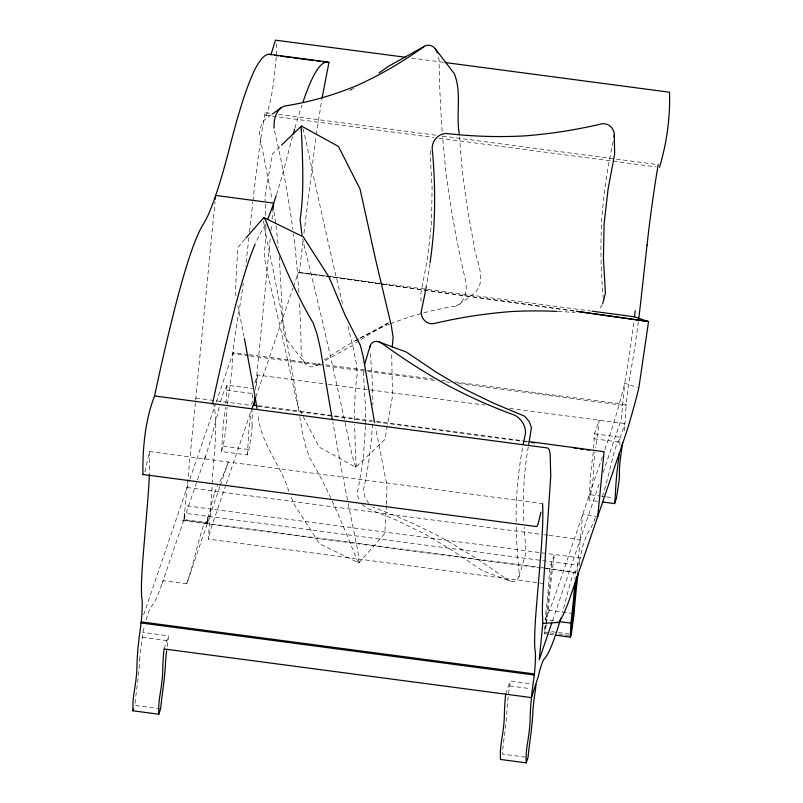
<?xml version="1.0" encoding="UTF-8"?>
<svg xmlns="http://www.w3.org/2000/svg" width="803" height="803" viewBox="0 0 803 803"><rect width="100%" height="100%" fill="white"/><g stroke="black" fill="none" stroke-linecap="round" stroke-linejoin="round"><path stroke-width="0.6" stroke-dasharray="4.01 3.01" d="M365.556 424.727L365.245 403.959L363.167 369.239M365.546 425.751L363.177 459.537L357.566 492.339L357.857 496.806L359.844 501.544M595.364 517.694A366.74 30.163 -82.5 0 1 589.081 530.863A222.18 18.268 -82.5 0 0 584.172 541.794A49.656 4.085 -82.5 0 0 580.218 557.914L575.209 572.579L575.109 575.801A74.629 6.143 -82.5 0 1 574.948 579.254M391.703 354.816L392.486 396.2L387.558 424.586M548.208 634.219L544.524 633.738L544.866 625.567M276.513 54.734L276.784 42.77M386.424 505.529L384.808 533.453L358.861 562.933L319.534 543.721L294.008 504.033L290.606 495.822M386.484 504.284L386.996 485.604L375.603 428.009M543.511 583.49L208.328 539.134L212.183 486.086M212.343 483.828C212.915 457.77 218.557 431.111 213.989 405.184M276.302 57.184C274.154 76.636 272.859 96.681 266.305 115.22L265.462 115.19L264.99 112.611L271.193 113.424M219.912 486.538L207.555 522.753L183.927 519.621L215.063 201.643M207.555 522.753L208.158 516.339L207.455 523.054L186.738 583.801L163.099 580.679L162.106 583.58A355.107 29.209 -82.5 0 1 151.074 606.907A87.376 7.187 -82.5 0 0 146.186 619.986M139.712 659.905A20.236 1.666 -82.5 0 1 142.312 637.331L142.793 632.403L144.721 625.768M167.175 646.656A20.236 1.666 -82.5 0 1 168.088 640.744L168.57 635.815L142.793 632.403M225.854 403.487A20.236 1.666 -82.5 0 0 226.627 390.148L227.108 385.199L252.895 388.612M251.841 404.963A20.236 1.666 -82.5 0 0 252.413 393.55L252.654 391.081M255.404 389.616L270.4 236.684M271.002 230.461L271.615 224.248M272.107 219.269L272.839 211.811M508.53 693.912A20.236 1.666 -82.5 0 1 509.714 685.953L510.206 681.024L532.299 683.955M545.749 624.875L545.026 632.282L548.71 632.774M545.869 623.64L551.932 561.839M576.986 572.669L582.687 514.512L597.733 516.5M593.638 448.315A20.236 1.666 -82.5 0 0 594.039 438.769L594.521 433.831L599.108 420.22A31.508 2.59 -82.5 0 1 598.225 428.36A64.32 5.29 -82.5 0 1 595.625 447.883M619.836 445.374A20.236 1.666 -82.5 0 0 619.826 442.182L620.307 437.244L624.895 423.633A31.729 2.61 -82.5 0 0 625.738 410.544L626.32 404.632L455.15 381.967M248.007 354.555L233.131 352.587L232.549 358.499A31.648 2.6 -82.5 0 1 230.822 379.729A64.32 5.29 -82.5 0 1 227.962 401.008A17.525 1.445 -82.5 0 0 227.379 405.164M162.106 583.58L183.827 519.922L184.519 513.207L577.708 565.252M249.472 232.107L252.825 202.105M248.87 237.628L247.916 246.441A98.147 8.07 -82.5 0 1 245.588 266.265M252.955 200.991L253.848 193.162A121.072 9.957 -82.5 0 1 264.99 112.641M303.966 233.191L316.071 136.008M302.972 241.492L299.308 272.428L329.1 276.373M546.341 624.784L544.524 633.738M546.512 623.58L548.329 610.26A74.629 6.143 -82.5 0 1 553.739 559.45L554.431 554.512L549.433 569.166L549.322 572.388A74.629 6.143 -82.5 0 1 545.107 619.725L557.382 621.351M316.241 134.834L321.852 99.321M252.112 425.781A10.569 0.873 -82.5 0 1 251.078 436.31L249.04 449.56L247.204 454.95L221.417 451.537L223.254 446.147L225.292 432.897A10.569 0.873 -82.5 0 0 226.326 422.368L226.235 417.881A17.525 1.445 -82.5 0 1 227.129 407.241M597.422 501.303L588.83 500.169L590.667 494.778L592.704 481.529A10.569 0.873 -82.5 0 0 593.738 470.99L593.618 467.747A17.546 1.445 -82.5 0 1 595.073 451.708M528.294 446.739C523.857 471.943 522.552 497.629 523.968 523.165M361.922 504.394L367.081 508.309L395.628 519.792L424.265 533.724L452.772 550.717L482.603 570.823L510.186 581.071C515.094 583.299 520.093 578.582 519.23 573.543A477.474 297.662 62.7 0 1 516.188 524.239M387.337 425.801L384.858 439.532L355.709 467.205L319.203 447.12L302.43 415.071M430.498 150.874L430.127 154.156L432.114 188.534L431.482 223.314L427.487 258.295L420.902 293.195L421.033 303.855M359.102 562.682L357.917 551.35A705.235 73.344 76.5 0 1 347.749 501.092M144.891 471.983L149.368 451.567L542.567 503.601M518.939 576.765L526.035 552.645L524.188 527.39M186.738 583.801L187.531 581.412A366.569 30.153 -82.5 0 0 197.086 547.716A222.18 18.268 -82.5 0 1 202.948 527.089A49.656 4.085 -82.5 0 1 205.658 523.646L210.657 509.012A49.656 4.085 -82.5 0 1 214.612 492.912M254.802 382.941L257.482 375.001L327.052 384.205M219.169 407.282A355.107 29.209 -82.5 0 1 205.638 455.963L204.655 458.874M143.667 614.817L189.468 480.395M189.869 479.21L215.766 403.397M216.178 402.213L233.131 352.587M227.108 385.199L225.211 389.565A87.376 7.187 -82.5 0 0 219.751 404.893M183.927 519.621L205.638 455.974M220.313 485.363L228.283 461.996L227.51 464.194A366.569 30.153 -82.5 0 1 219.52 481.951A222.18 18.268 -82.5 0 0 219.149 482.543M225.884 484.851L211.34 527.491A53.149 4.376 -82.5 0 0 208.328 539.124M226.285 483.667L251.339 410.233M255.856 396.983L293.025 288.026M293.426 286.842L297.07 276.182A53.149 4.376 -82.5 0 1 299.308 272.418M602.401 456.726L556.941 589.994A497.559 40.923 -82.5 0 1 543.882 621.703M604.81 449.65L608.433 439.03A497.559 40.923 -82.5 0 0 624.754 383.212L628.568 359.784A119.115 9.797 -82.5 0 0 633.728 322.926M552.524 620.769L599.108 484.209M603.123 472.435L621.191 419.467L624.754 383.212L637.632 387.688M458.513 383.523L625.959 405.686L626.32 404.632M164.033 648.954L168.57 635.815M505.659 694.173L510.206 681.024M355.95 467.216L356.191 464.927A801.113 66.529 79 0 1 354.675 424.406M602.33 304.628L599.098 309.617M245.136 238.862L237.788 247.635L235.42 291.178L235.901 295.996M279.755 146.788L272.388 154.046L264.94 196.655L265.06 201.041M455.863 306.084C465.168 302.36 467.266 290.325 465.8 281.441A697.907 406.338 -86.8 0 1 446.157 173.629A691.232 402.454 -86.8 0 1 442.573 136.269M459.125 304.427L474.643 293.246C488.274 279.384 474.784 259.138 473.73 243.179C466.684 208.168 461.735 172.725 459.567 137.062M271.434 114.719L264.307 120.099L262.059 123.271L259.901 129.514L259.459 134.141L272.157 199.907M359.122 340.683L351.393 346.073L324.432 361.059M361.059 339.368L390.569 321.642M279.273 256.609L283.519 333.145L285.968 338.525L304.809 363.107C309.356 370.334 318.349 365.566 323.358 361.661M349.686 90.518L351.674 89.434M355.588 340.592L358.8 338.846M359.874 338.264L388.401 322.806M350.77 89.926L354.013 88.179M411.507 58.077L443.758 62.343M278.641 114.417L436.159 135.265M442.363 136.078L658.189 164.645M265.462 115.19L434.152 137.524M439.111 138.176L656.181 166.904M330.344 276.533L591.038 311.042M249.251 354.715L365.847 370.153M367.081 370.313L432.827 379.016M441.509 380.17L446.468 380.823M248.89 355.779L232.77 353.641A46.383 3.814 -82.5 0 1 237.578 319.243A75.03 6.173 -82.5 0 0 240.89 299.649A98.147 8.07 -82.5 0 0 242.707 287.544M250.134 355.94L320.829 365.295M325.797 365.957L366.73 371.367M367.965 371.538L436.19 380.562M446.107 381.877L451.065 382.539M328.297 384.376L369.29 389.796M370.534 389.967L484.821 405.093M509.664 408.376L624.895 423.633A31.508 2.59 -82.5 0 1 624.011 431.773A64.32 5.29 -82.5 0 1 623.801 433.53M594.521 433.831L620.307 437.244L618.4 441.61A87.376 7.187 -82.5 0 0 612.358 459.326A355.107 29.209 -82.5 0 1 602.019 498.091M226.627 390.128L252.413 393.54M594.039 438.759L619.826 442.172M258.395 405.746L375.142 421.194M376.376 421.364L524.168 440.927M525.413 441.088L527.892 441.419M195.802 398.097L251.349 405.455M257.542 406.268L371.799 421.394M376.768 422.057L528.284 442.102M223.254 446.147L249.04 449.56M590.667 494.778L600.493 496.073M601.718 496.244L605.402 496.726M606.626 496.886L612.769 497.699M187.039 487.501L543.019 534.617M544.263 534.778L547.987 535.27M549.222 535.44L580.238 539.546M187.019 505.88L580.218 557.924L579.515 562.863A74.629 6.143 -82.5 0 0 579.013 566.577M183.827 519.922L207.455 523.054M205.156 523.084L539.997 567.4M541.232 567.56L544.956 568.052M546.201 568.223L574.717 571.997M182.02 520.535L575.209 572.579M548.329 610.26L572.89 613.512M551.651 631.65L571.304 634.25M549.935 632.935L553.618 633.426M558.527 634.079L563.435 634.721M564.67 634.892L570.803 635.695M549.443 634.38L554.351 635.032M142.312 637.321L168.088 640.734M509.714 685.953L530.592 688.713M160.6 708.828L134.814 705.415A54.955 4.517 -82.5 0 1 137.142 686.123A34.318 2.821 -82.5 0 0 139.712 659.865M525.553 757.139L502.226 754.047A54.955 4.517 -82.5 0 1 504.555 734.755A34.318 2.821 -82.5 0 0 507.125 708.497A20.236 1.666 -82.5 0 1 508.269 695.95M298.846 272.568L575.189 311.162M299.007 272.458L575.38 311.263M510.186 581.071L507.064 579.535A659.524 411.156 62.7 0 0 441.128 537.428A660.508 411.768 62.7 0 0 374.64 507.867L372.743 506.844M368.637 503.32L364.482 496.344L363.568 489.298A478.357 298.214 62.7 0 0 372.622 422.549M358.529 562.793L357.024 560.072A817.374 85.008 76.5 0 0 331.619 499.817A813.168 84.576 76.5 0 0 309.556 457.66L305.632 446.388L302.119 430.97A701.22 72.932 76.5 0 0 299.649 415.593M355.709 467.205L351.915 454.588A714.57 59.342 79 0 0 328.106 346.073A712.04 59.131 79 0 0 304.196 245.728L302.711 238.933M304.809 363.107L302.701 359.172L301.175 351.704A691.232 402.454 -86.8 0 0 299.449 301.818M301.868 413.987L298.214 406.93L296.99 402.845L281.552 332.673L265.713 265.783L264.197 254.862L265.572 240.468L265.853 225.121M288.819 491.396C280.719 464.305 259.67 442.152 257.813 413.214M302.801 128.41L305.471 138.658A714.57 59.342 79 0 0 329.28 247.173A712.04 59.131 79 0 0 342.981 305.572M237.839 305.612L244.002 336.397M274.084 212.223L275.7 223.475M276.001 225.743L278.43 247.414M438.709 57.284L439.09 60.456A691.232 402.454 -86.8 0 0 442.302 132.746M263.525 220.875L264.799 229.186A705.235 73.344 76.5 0 1 285.587 334.67A701.22 72.932 76.5 0 1 299.278 413.374M265.211 204.173L265.673 216.057M252.102 425.781L252.012 421.294A17.525 1.445 -82.5 0 1 252.905 410.654M516.158 521.83A477.474 297.662 62.7 0 1 516.399 500.369A478.357 298.214 62.7 0 1 523.235 444.28M370.213 353.551A477.474 297.662 62.7 0 1 372.883 404.702M558.115 311.444A654.043 537.418 -69.5 0 1 575.119 312.578M429.946 263.966A480.445 394.775 -69.5 0 1 426.283 286.551M603.364 298.937A480.114 394.504 -69.5 0 1 601.788 218.526A480.445 394.775 -69.5 0 1 613.351 140.635M354.625 420.16A801.113 66.529 79 0 1 354.595 410.022A798.483 66.308 79 0 1 357.285 373.837L356.251 363.127L353.19 347.518A712.04 59.131 79 0 1 347.809 325.596M347.528 499.988A705.235 73.344 76.5 0 1 337.13 445.866A701.22 72.932 76.5 0 1 332.833 422.097M575.219 572.559A49.656 4.085 -82.5 0 0 572.499 576.022A222.18 18.268 -82.5 0 0 566.647 596.619A366.74 30.163 -82.5 0 1 562.702 611.505M149.358 451.637A121.072 9.957 -82.5 0 1 149.428 473.338M265.361 224.418A475.607 39.116 -82.5 0 1 261.738 231.134A532.379 43.784 -82.5 0 0 255.444 243.46M389.535 324.101A837.569 487.652 -86.8 0 0 384.637 326.058A830.483 483.526 -86.8 0 0 359.433 338.485M390.519 323.719A837.569 487.652 -86.8 0 1 455.863 306.084M315.8 365.847A830.483 483.526 -86.8 0 1 321.411 361.892M324.231 359.965A830.483 483.526 -86.8 0 1 358.469 339.007M298.877 292.372A691.232 402.454 -86.8 0 0 294.089 238.531A697.907 406.338 -86.8 0 0 293.496 233.924M274.455 130.718A697.907 406.338 -86.8 0 1 292.874 229.317M214.612 492.881A222.18 18.268 -82.5 0 1 217.583 485.514M221.417 451.537A54.955 4.517 -82.5 0 0 222.531 435.798A34.318 2.821 -82.5 0 1 225.101 409.54A20.236 1.666 -82.5 0 0 225.382 407.502M247.204 454.95A54.955 4.517 -82.5 0 0 248.318 439.211A34.318 2.821 -82.5 0 1 250.887 412.953A20.236 1.666 -82.5 0 0 251.158 410.915M257.482 375.001A31.508 2.59 -82.5 0 1 256.599 383.141A64.32 5.29 -82.5 0 1 255.946 388.451M243.339 283.078A98.147 8.07 -82.5 0 1 242.867 286.43M276.533 194.507A475.607 39.116 -82.5 0 0 287.574 155.401A532.379 43.784 -82.5 0 1 292.643 136.199M294.902 128.129A532.379 43.784 -82.5 0 1 302.018 104.902M593.266 452.119A20.236 1.666 -82.5 0 1 592.524 458.172A34.318 2.821 -82.5 0 0 589.944 484.43A54.955 4.517 -82.5 0 1 588.83 500.169M638.355 321.672A98.147 8.07 -82.5 0 1 634.089 351.674A75.03 6.173 -82.5 0 1 630.767 371.257A46.383 3.814 -82.5 0 0 625.959 405.696"/><path stroke-width="1.2" d="M165.498 663.278A34.318 2.821 -82.5 0 1 162.929 689.536A54.955 4.517 -82.5 0 0 160.6 708.828L158.763 714.218L132.977 710.806L132.957 703.589A10.569 0.873 -82.5 0 1 133.991 693.059L135.386 684.206A17.525 1.445 -82.5 0 0 136.911 667.905A64.32 5.29 -82.5 0 1 137.604 652.99M158.763 714.218L158.733 707.001A10.569 0.873 -82.5 0 1 159.767 696.472L161.172 687.619A17.525 1.445 -82.5 0 0 162.698 671.318A64.32 5.29 -82.5 0 1 163.38 656.402A31.508 2.59 -82.5 0 1 164.033 648.954L531.445 697.586L538.221 676.658A87.376 7.187 -82.5 0 1 544.263 658.952A355.107 29.209 -82.5 0 0 555.305 635.615A366.74 30.163 -82.5 0 0 560.795 618.26M505.659 694.173A31.508 2.59 -82.5 0 0 505.017 701.621A64.32 5.29 -82.5 0 0 504.324 716.527A17.546 1.445 -82.5 0 1 502.497 734.896L501.393 741.691A10.569 0.873 -82.5 0 0 500.369 752.22L500.389 759.437L526.176 762.85L526.146 755.623A10.569 0.873 -82.5 0 1 527.18 745.104L528.274 738.308A17.546 1.445 -82.5 0 0 530.11 719.93A64.32 5.29 -82.5 0 1 530.793 705.034A31.508 2.59 -82.5 0 1 531.445 697.586A31.729 2.61 -82.5 0 1 533.523 680.884L534.457 673.938A46.383 3.814 -82.5 0 0 535.24 651.333A75.03 6.173 -82.5 0 1 534.637 643.233M555.576 635.193L570.311 637.15L570.883 623.138A74.629 6.143 -82.5 0 0 574.747 582.928M614.094 137.263C615.771 129.925 609.035 122.267 601.457 123.923A654.415 537.719 -69.5 0 1 523.606 135.958A654.043 537.418 -69.5 0 1 446.709 133.509C438.759 133.218 431.934 140.726 432.195 148.525A480.114 394.504 -69.5 0 1 433.771 228.935A480.445 394.775 -69.5 0 1 430.097 262.832M540.539 557.423L536.595 604.87A98.147 8.07 -82.5 0 0 534.637 643.203M392.195 347.047L393.149 337.521L391.332 325.807L375.834 260.553L360.055 189.086L338.454 146.467L301.436 126.031L281.562 145.062M534.457 673.938L141.258 621.893L140.324 628.839A31.648 2.6 -82.5 0 0 137.604 653M215.314 199.164L215.676 195.43L273.693 203.109L272.96 210.567M251.74 409.048L252.554 406.679A22.283 1.837 -82.5 0 1 253.818 405.766L254.912 394.584M535.982 684.437L535.501 689.365A20.236 1.666 -82.5 0 0 532.901 711.95A34.318 2.821 -82.5 0 1 530.341 738.168A54.955 4.517 -82.5 0 0 528.013 757.46L526.176 762.85M541.001 512.143L538.09 524.028L536.936 526.557L536.103 526.527L142.904 474.483C142.603 448.255 145.022 420.581 154.557 395.949L547.756 447.994L549.172 449.55L550.175 453.926L550.728 476.42L543.511 583.49A119.115 9.797 -82.5 0 0 542.376 612.428L542.828 623.369L539.275 659.624L551.721 623.128M570.803 635.695L576.624 576.373M597.733 516.5L604.037 452.129M647.037 245.206L641.105 298.485A98.147 8.07 -82.5 0 1 638.776 318.309M542.828 623.369L558.858 622.466A465.549 38.293 -82.5 0 0 571.987 591.972L623.479 441.028A465.549 38.293 -82.5 0 0 638.807 388.1L648.543 321.672L634.49 316.794L635.223 310.701M369.882 347.368C369.972 342.931 374.85 340.091 378.835 341.857L406.428 352.095L436.26 372.201L464.756 389.194L493.393 403.126L524.62 416.195L529.187 421.374L531.466 427.678L528.685 444.39M322.063 98.086L328.929 62.514L328.236 62.132A702.555 57.786 -82.5 0 0 316.302 71.186A532.379 43.784 -82.5 0 0 303.062 101.81M154.557 395.949L155.933 389.505A702.555 57.786 -82.5 0 1 174.994 307.679A532.379 43.784 -82.5 0 1 203.721 223.465A475.607 39.116 -82.5 0 0 215.334 196.434L216.017 194.426A475.607 39.116 -82.5 0 0 229.558 147.722A532.379 43.784 -82.5 0 1 258.285 63.507A702.555 57.786 -82.5 0 1 270.22 54.443L270.922 54.835L275.469 40.15L405.314 57.254M263.484 218.496L264.187 217.743L303.183 236.805L328.959 276.935L345.109 315.157L360.326 345.29L363.107 356.331L374.599 422.689M364.552 364.622L370.083 346.163M132.977 710.806L133.72 708.647M602.692 303.554L605.422 293.296L603.434 258.927L604.067 224.147L608.072 189.167L614.646 154.256L614.255 134.944M602.34 501.955L614.616 503.581L616.453 498.191L618.491 484.942A10.569 0.873 -82.5 0 0 619.514 474.402L619.404 471.16A17.546 1.445 -82.5 0 1 621.151 453.043A64.32 5.29 -82.5 0 0 622.656 442.423M570.311 637.15L571.304 634.25L574.115 613.673A74.629 6.143 -82.5 0 1 578.21 572.77M301.436 126.031L301.195 128.319A801.113 66.529 79 0 1 302.791 183.225A798.483 66.308 79 0 1 300.101 219.41L302.018 235.349M659.494 167.265C666.751 143.215 670.324 117.328 669.511 92.225L445.003 62.504M245.939 237.949L263.615 217.854M459.416 134.743C455.672 114.769 462.016 92.546 454.277 73.625L435.447 49.063C433.128 45.5 428.16 43.894 424.456 46.313A830.483 483.526 -86.8 0 1 355.629 86.092A837.569 487.652 -86.8 0 1 284.403 106.076C275.901 109.308 273.532 119.948 274.094 128.129M272.398 114.026L281.13 107.732M379.197 72.792L388.863 66.087L424.456 46.313M142.904 474.483L143.747 474.513M269.346 54.303L327.353 61.982M274.626 55.327L278.33 55.819M280.799 56.14L290.666 57.445M293.135 57.776L314.124 60.556M316.593 60.877L320.297 61.369M322.756 61.69L328.929 62.514M592.283 311.203L634.49 316.794M253.427 405.093L257.151 405.585M529.137 441.58L603.906 451.677M532.008 442.604L534.497 442.925M574.235 448.184L576.715 448.516M580.449 449.007L582.928 449.339M586.652 449.831L589.141 450.162M559.842 621.673L570.883 623.138M140.896 622.947L534.095 674.992M576.353 311.313L648.463 321.531L578.933 311.654M378.835 341.857L381.957 343.383A659.524 411.156 62.7 0 0 447.893 385.49A660.508 411.768 62.7 0 0 514.382 415.061C521.167 418.353 526.106 425.981 525.453 433.62A478.357 298.214 62.7 0 0 523.235 444.28M213.337 404.05L212.574 403.628L213.939 397.184A702.555 57.786 -82.5 0 1 233.011 315.358A532.379 43.784 -82.5 0 1 255.003 244.493M264.187 217.743L265.693 220.464A817.374 85.008 76.5 0 0 291.098 280.709A813.168 84.576 76.5 0 0 313.16 322.876L317.085 334.148L320.598 349.556A701.22 72.932 76.5 0 0 332.422 419.748M435.447 49.063L437.555 52.988M244.423 338.555L254.531 393.651M255.374 398.609L257.02 408.386M557.041 311.393A654.043 537.418 -69.5 0 0 511.953 311.514A654.415 537.719 -69.5 0 0 434.092 323.539C426.523 325.205 419.778 317.536 421.465 310.199A480.445 394.775 -69.5 0 0 426.283 286.551M141.268 621.873A46.383 3.814 -82.5 0 0 142.041 599.289A75.03 6.173 -82.5 0 1 141.438 591.199A98.147 8.07 -82.5 0 1 143.396 552.845L147.34 505.378A121.072 9.957 -82.5 0 0 149.388 474.483M165.488 663.318A20.236 1.666 -82.5 0 1 166.643 650.731M253.818 405.776A22.283 1.837 -82.5 0 1 255.705 397.465M267.65 219.269A475.607 39.116 -82.5 0 0 273.341 204.113L274.034 202.105A475.607 39.116 -82.5 0 0 276.172 195.631M542.547 503.682A121.072 9.957 -82.5 0 1 540.549 557.382M293.266 133.94A532.379 43.784 -82.5 0 1 294.581 129.273M614.616 503.581A54.955 4.517 -82.5 0 0 615.73 487.843A34.318 2.821 -82.5 0 1 618.3 461.584A20.236 1.666 -82.5 0 0 619.243 453.595M647.027 245.226A121.072 9.957 -82.5 0 1 658.189 164.685"/></g></svg>
